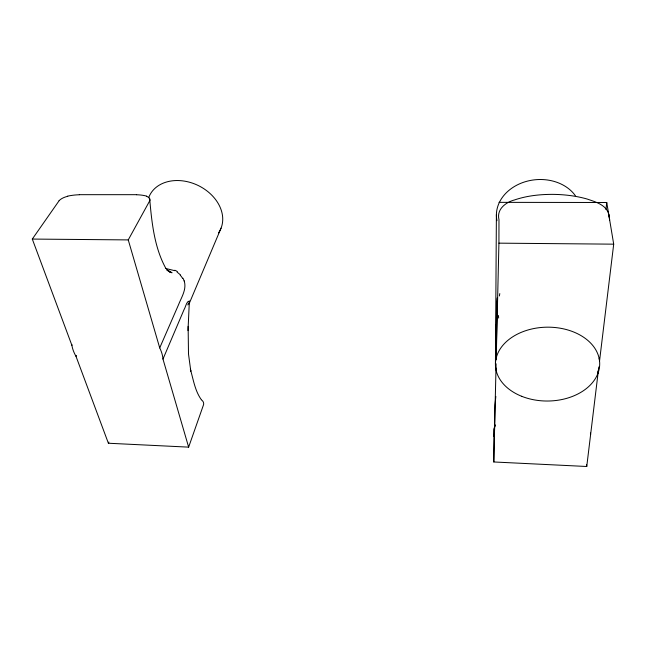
<?xml version="1.0" encoding="UTF-8"?>
<svg xmlns="http://www.w3.org/2000/svg" width="646" height="646" viewBox="0 0 646 646"><rect width="100%" height="100%" fill="white"/><g stroke="black" fill="none" stroke-linecap="round" stroke-linejoin="round"><path stroke-width="0.97" d="M497.194 297.863L496.241 357.876L498.922 243.154L498.978 219.656C496.403 209.247 505.737 202.23 514.757 199.872C526.894 195.754 539.806 194.365 552.572 194.365C564.144 194.478 575.764 195.827 586.923 198.968C595.047 201.746 606.085 204.637 608.677 213.979M495.958 369.673L495.975 368.099M496.12 359.838L496.136 356.867M496.185 348.937L496.483 309.45L497.452 297.895M188.131 326.359L188.495 354L190.812 371.192L190.376 369.294C193.348 379.46 194.898 390.547 201.116 399.381M493.996 436.51L494.004 434.944M598.81 366.96L586.746 466.493L493.802 461.971L494.045 429.542L495.175 424.923M494.537 430.438L494.965 405.05L495.837 396.418M495.434 363.787L496.394 214.545M496.088 349.276L496.306 324.486M494.012 434.322L494.117 428.451L495.046 425.197M493.802 461.971L496.096 363.803M188.002 330.623L189.351 301.335L189.205 302.78M496.443 317.38L496.831 313.908M605.964 209.514L606.747 202.497L499.027 202.351M606.747 202.497L613.7 244.164L599.545 360.936L599.205 358.207M149.727 200.793L128.247 239.908L159.715 347.895A47.78 31.622 22.6 0 1 162.978 359.079L188.64 447.137L108.383 443.237L75.994 356.317A47.78 31.622 22.6 0 1 71.884 345.287L32.3 239.068L59.133 200.688M188.64 447.137L203.603 404.549A8.971 6.129 -17.2 0 0 201.996 400.358L201.318 399.85M189.068 303.895L221.037 228.175M162.978 359.079L183.957 309.822C185.547 307.504 186.492 300.955 189.326 301.068M159.715 347.895L178.506 304.799C181.356 297.451 186.573 289.844 184.401 281.575M108.383 443.237L108.899 442.074M75.994 356.317L76.454 355.445M71.884 345.287L72.118 344.859M67.725 196.263L65.165 197.054A10.796 5.208 -15 0 0 59.093 200.688M79.305 194.68L136.645 194.68M32.3 239.068L128.247 239.908M498.922 243.154L613.7 244.164M165.618 268.445L174.662 270.666M146.521 196.287L148.152 197.087A10.772 5.434 -13.2 0 1 149.775 200.785M167.346 270.456L172.038 272.798L166.66 269.689L170.358 272.378L167.548 270.141M177.069 272.055L180.42 274.849M165.885 268.445C154.265 247.386 151.762 222.321 149.67 198.726M182.98 278.192L184.175 280.832M609.033 216.208L609.283 217.702M609.331 217.944L609.663 219.947M608.992 215.958L608.726 214.23M608.758 214.472L608.871 215.215M597.865 371.095L598.091 372.92M590.452 433.014L590.614 434.556M586.552 464.514L586.746 466.493M136.589 194.769A33.923 17.28 -13.9 0 1 146.707 196.142M67.717 196.126A34.02 16.699 -15.3 0 1 79.248 194.769M148.645 197.781A39.301 30.128 25.7 0 1 198.823 185.814A39.301 30.128 25.7 0 1 218.501 232.875M189.246 301.214A8.438 1.51 -67.3 0 1 189.262 301.52M188.277 303.62A15.989 4.385 -56.1 0 1 187.841 304.936M184.094 280.865A8.6 5.354 76 0 1 184.312 281.599M180.202 275.196A16.207 12.581 81.3 0 1 182.64 278.491M174.751 270.238A14.947 12.395 78.5 0 1 177.295 271.53M496.96 220.69A42.289 34.133 -5.5 0 1 524.56 181.946A42.289 34.133 -5.5 0 1 575.368 195.698M499.374 295.973A15.302 3.561 -76.6 0 1 499.802 293.599M498.655 318.05A14.882 2.309 76.3 0 1 498.486 315.523M521.71 396.305A52.14 36.927 -0.6 0 0 599.698 363.633A52.14 36.927 -0.6 0 0 521.282 332.343A52.14 36.927 -0.6 0 0 521.71 396.305"/></g></svg>
